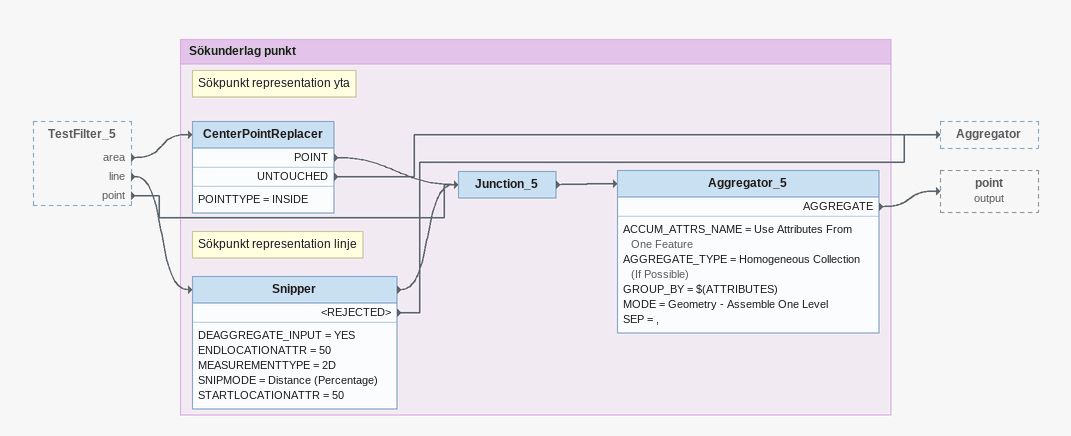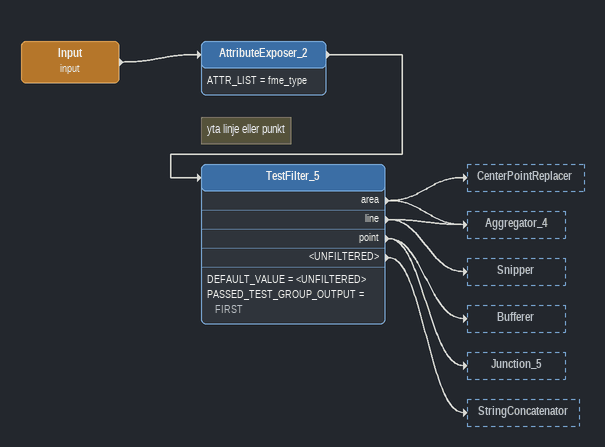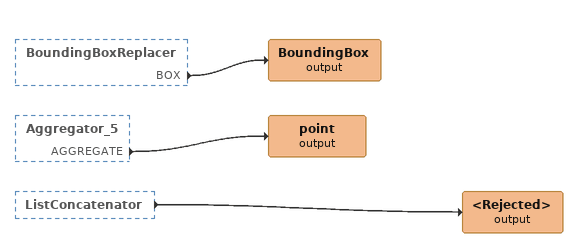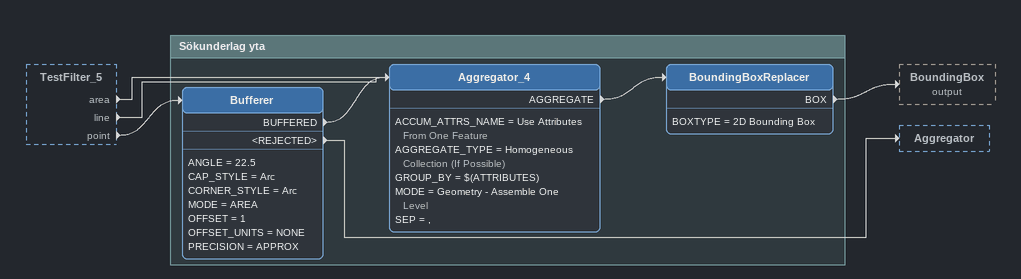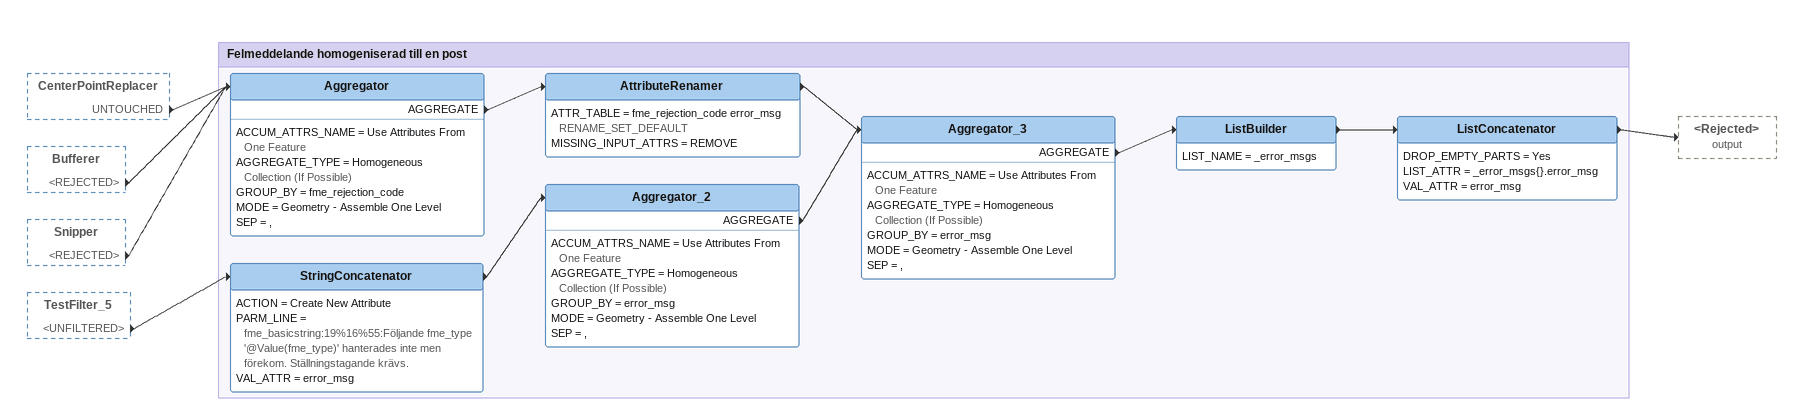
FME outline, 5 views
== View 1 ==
TestFilter_5 [outside]
    area -> CenterPointReplacer
    line -> Snipper
    point -> Junction_5

Bookmark: Sökunderlag punkt
Note: Sökpunkt representation yta
CenterPointReplacer
    POINTTYPE = INSIDE
    POINT -> Junction_5
    UNTOUCHED -> Aggregator
Note: Sökpunkt representation linje
Snipper
    DEAGGREGATE_INPUT = YES
    ENDLOCATIONATTR = 50
    MEASUREMENTTYPE = 2D
    SNIPMODE = Distance (Percentage)
    STARTLOCATIONATTR = 50
    -> Junction_5
    <REJECTED> -> Aggregator
Junction_5
    -> Aggregator_5
Aggregator_5
    ACCUM_ATTRS_NAME = Use Attributes From One Feature
    AGGREGATE_TYPE = Homogeneous Collection (If Possible)
    GROUP_BY = $(ATTRIBUTES)
    MODE = Geometry - Assemble One Level
    SEP = ,
    AGGREGATE -> point (output)

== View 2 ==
Input (input)
    -> AttributeExposer_2
AttributeExposer_2
    ATTR_LIST = fme_type
    -> TestFilter_5
Note: yta linje eller punkt
TestFilter_5
    DEFAULT_VALUE = <UNFILTERED>
    PASSED_TEST_GROUP_OUTPUT = FIRST
    area -> CenterPointReplacer
    area -> Aggregator_4
    line -> Snipper
    line -> Aggregator_4
    point -> Bufferer
    point -> Junction_5
    <UNFILTERED> -> StringConcatenator

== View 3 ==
BoundingBoxReplacer [outside]
    BOX -> BoundingBox (output)
Aggregator_5 [outside]
    AGGREGATE -> point (output)
ListConcatenator [outside]
    -> <Rejected> (output)
BoundingBox (output)
point (output)
<Rejected> (output)

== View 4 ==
TestFilter_5 [outside]
    area -> Aggregator_4
    line -> Aggregator_4
    point -> Bufferer

Bookmark: Sökunderlag yta
Bufferer
    ANGLE = 22.5
    CAP_STYLE = Arc
    CORNER_STYLE = Arc
    MODE = AREA
    OFFSET = 1
    OFFSET_UNITS = NONE
    PRECISION = APPROX
    BUFFERED -> Aggregator_4
    <REJECTED> -> Aggregator
Aggregator_4
    ACCUM_ATTRS_NAME = Use Attributes From One Feature
    AGGREGATE_TYPE = Homogeneous Collection (If Possible)
    GROUP_BY = $(ATTRIBUTES)
    MODE = Geometry - Assemble One Level
    SEP = ,
    AGGREGATE -> BoundingBoxReplacer
BoundingBoxReplacer
    BOXTYPE = 2D Bounding Box
    BOX -> BoundingBox (output)

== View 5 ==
CenterPointReplacer [outside]
    UNTOUCHED -> Aggregator
Bufferer [outside]
    <REJECTED> -> Aggregator
Snipper [outside]
    <REJECTED> -> Aggregator
TestFilter_5 [outside]
    <UNFILTERED> -> StringConcatenator

Bookmark: Felmeddelande homogeniserad till en post
Aggregator
    ACCUM_ATTRS_NAME = Use Attributes From One Feature
    AGGREGATE_TYPE = Homogeneous Collection (If Possible)
    GROUP_BY = fme_rejection_code
    MODE = Geometry - Assemble One Level
    SEP = ,
    AGGREGATE -> AttributeRenamer
AttributeRenamer
    ATTR_TABLE = fme_rejection_code error_msg RENAME_SET_DEFAULT
    MISSING_INPUT_ATTRS = REMOVE
    -> Aggregator_3
StringConcatenator
    ACTION = Create New Attribute
    PARM_LINE = fme_basicstring:19%16%55:Följande fme_type '@Value(fme_type)' hanterades inte men förekom. Ställningstagande krävs.
    VAL_ATTR = error_msg
    -> Aggregator_2
Aggregator_2
    ACCUM_ATTRS_NAME = Use Attributes From One Feature
    AGGREGATE_TYPE = Homogeneous Collection (If Possible)
    GROUP_BY = error_msg
    MODE = Geometry - Assemble One Level
    SEP = ,
    AGGREGATE -> Aggregator_3
Aggregator_3
    ACCUM_ATTRS_NAME = Use Attributes From One Feature
    AGGREGATE_TYPE = Homogeneous Collection (If Possible)
    GROUP_BY = error_msg
    MODE = Geometry - Assemble One Level
    SEP = ,
    AGGREGATE -> ListBuilder
ListBuilder
    LIST_NAME = _error_msgs
    -> ListConcatenator
ListConcatenator
    DROP_EMPTY_PARTS = Yes
    LIST_ATTR = _error_msgs{}.error_msg
    VAL_ATTR = error_msg
    -> <Rejected> (output)
